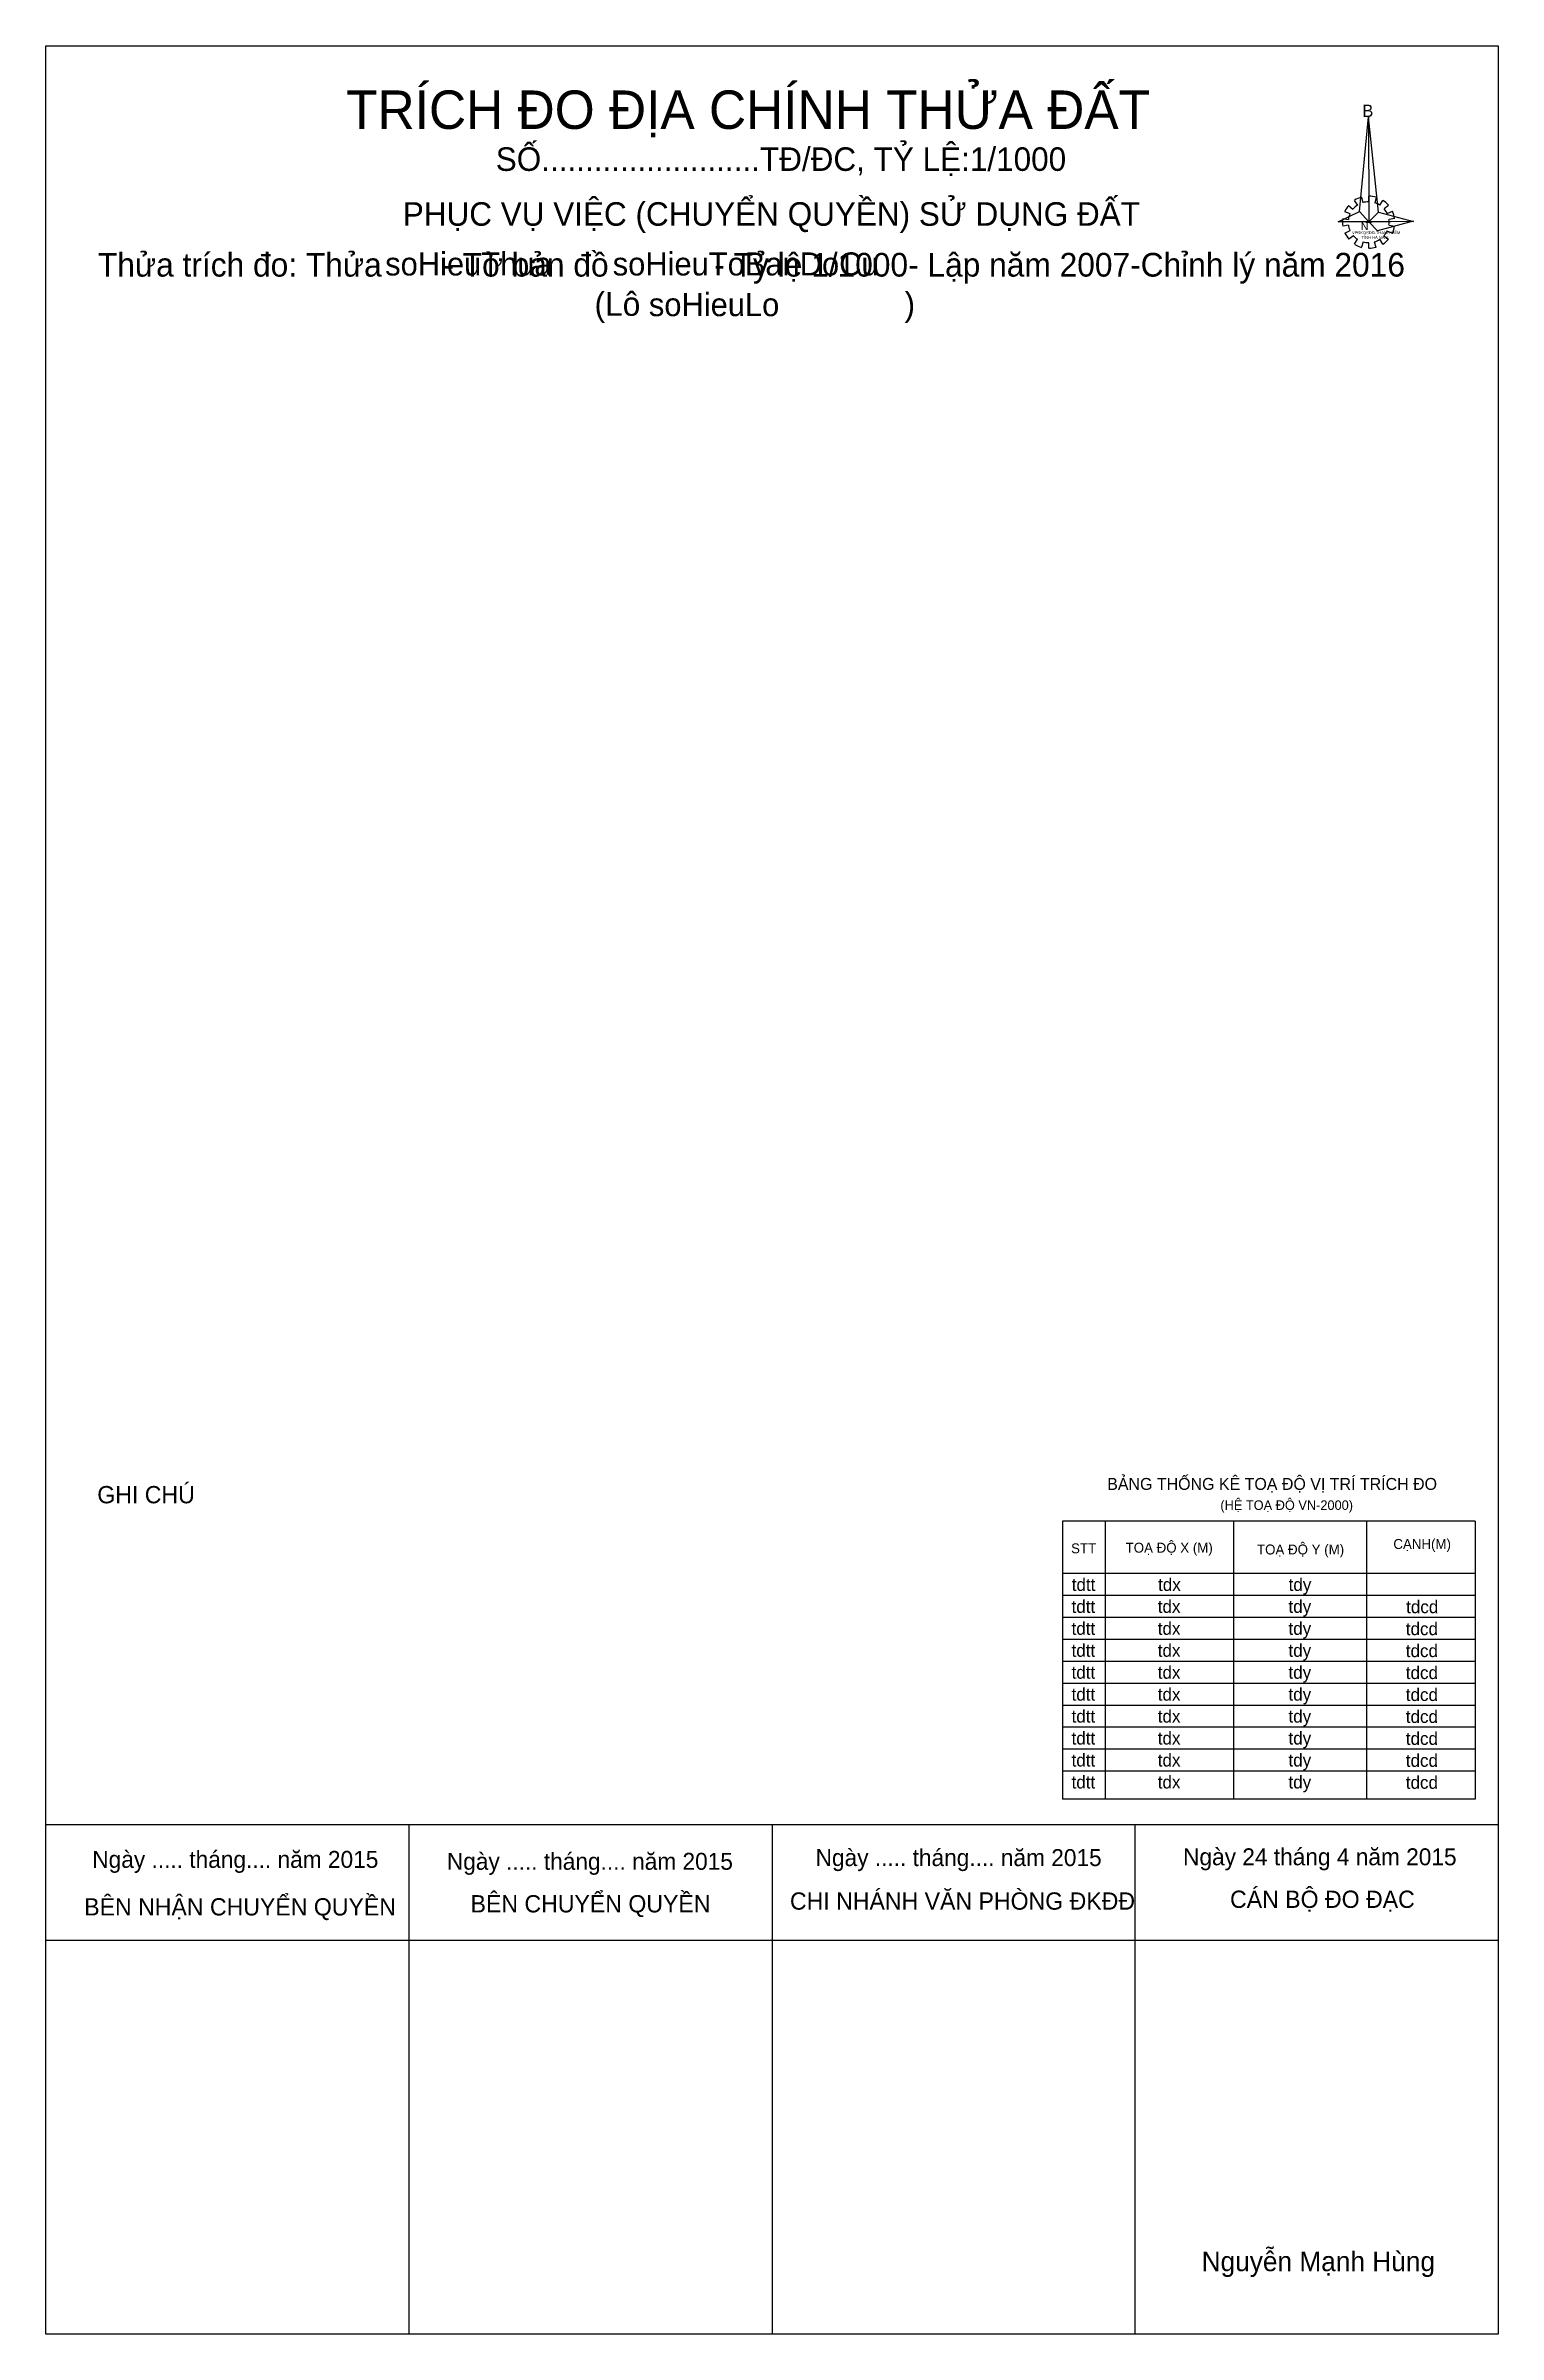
# Model space of a CAD drawing. Extents: x 595154 to 595244, y 2270414 to 2270556.
import ezdxf

# ---------------------------------------------------------------- set-up
doc = ezdxf.new("R2010")
doc.units = 0
for name, color, linetype in [('BangToaDoNoiDung', 7, 'Continuous'), ('hsktKhungInTrang1', 7, 'Continuous'), ('hsktNoiDung', 7, 'Continuous'), ('hsktTemplate', 7, 'Continuous')]:
    doc.layers.add(name, color=color, linetype=linetype)

msp = doc.modelspace()

# ---------------------------------------------------------------- linework, layer by layer
at = {"layer": 'hsktKhungInTrang1'}
msp.add_lwpolyline([(595154.28, 2270414.22), (595154.28, 2270556.02), (595244.28, 2270556.02), (595244.28, 2270414.22)], close=True, dxfattribs=at)
at = {"layer": 'hsktTemplate'}
for p, q in [((595235.1, 2270545.61), (595234.78, 2270545.74)), ((595235.01, 2270546.13), (595235.27, 2270545.9)), ((595235.57, 2270546.15), (595235.38, 2270546.44)), ((595235.81, 2270546.64), (595235.89, 2270546.3)), ((595236.25, 2270546.35), (595236.26, 2270546.7)), ((595236.71, 2270546.64), (595236.63, 2270546.29)), ((595236.94, 2270546.15), (595237.13, 2270546.44)), ((595237.48, 2270546.13), (595237.22, 2270545.91)), ((595237.4, 2270545.62), (595237.72, 2270545.77)), ((595234.64, 2270545.31), (595234.99, 2270545.26)), ((595234.99, 2270544.91), (595234.64, 2270544.85)), ((595234.78, 2270544.42), (595235.1, 2270544.58)), ((595235.31, 2270544.25), (595235.03, 2270544.03)), ((595236.08, 2270545.1), (595236.42, 2270545.1)), ((595237.19, 2270544.25), (595237.48, 2270544.04)), ((595237.73, 2270544.41), (595237.38, 2270544.54)), ((595237.87, 2270545.31), (595237.51, 2270545.26)), ((595237.51, 2270544.91), (595237.87, 2270544.85)), ((595237.87, 2270544.98), (595237.87, 2270544.98)), ((595237.87, 2270544.98), (595237.87, 2270544.98)), ((595235.38, 2270543.73), (595235.56, 2270544.04)), ((595235.91, 2270543.88), (595235.81, 2270543.54)), ((595236.25, 2270543.48), (595236.25, 2270543.82)), ((595236.6, 2270543.88), (595236.7, 2270543.55)), ((595237.13, 2270543.73), (595236.94, 2270544.03)), ((595217.27, 2270464.6), (595217.27, 2270447.38)), ((595242.85, 2270464.6), (595217.27, 2270464.6)), ((595219.93, 2270464.6), (595219.93, 2270447.38)), ((595227.88, 2270464.6), (595227.88, 2270447.38)), ((595236.12, 2270464.6), (595236.12, 2270447.38)), ((595242.85, 2270464.6), (595242.85, 2270447.38)), ((595242.85, 2270461.35), (595217.28, 2270461.35)), ((595242.85, 2270459.99), (595217.27, 2270459.99)), ((595242.85, 2270458.63), (595217.27, 2270458.63)), ((595242.85, 2270457.27), (595217.27, 2270457.27)), ((595242.85, 2270455.91), (595217.27, 2270455.91)), ((595242.85, 2270454.55), (595217.27, 2270454.55)), ((595242.85, 2270453.19), (595217.27, 2270453.19)), ((595242.85, 2270451.83), (595217.27, 2270451.83)), ((595242.85, 2270450.47), (595217.27, 2270450.47)), ((595242.85, 2270449.11), (595217.27, 2270449.11)), ((595242.85, 2270447.38), (595217.27, 2270447.38)), ((595154.28, 2270445.81), (595244.28, 2270445.81)), ((595176.78, 2270445.81), (595176.78, 2270414.22)), ((595199.28, 2270445.81), (595199.28, 2270414.22)), ((595221.76, 2270445.81), (595221.76, 2270414.22)), ((595154.28, 2270438.65), (595244.28, 2270438.65))]:
    msp.add_line(p, q, dxfattribs=at)
for points in [[(595154.28, 2270414.22), (595154.28, 2270556.02), (595244.28, 2270556.02), (595244.28, 2270414.22)], [(595236.23, 2270551.61), (595236.25, 2270545.11), (595235.68, 2270545.76)], [(595236.23, 2270551.61), (595236.25, 2270545.11), (595236.85, 2270545.72)], [(595234.36, 2270545.11), (595235.68, 2270545.76), (595236.25, 2270545.11)], [(595239.02, 2270545.14), (595236.25, 2270545.11), (595236.85, 2270545.72)], [(595239, 2270545.15), (595236.8, 2270544.55), (595236.25, 2270545.11)]]:
    msp.add_lwpolyline(points, close=True, dxfattribs=at)
for centre, major_axis, start_param, end_param in [((595236.25, 2270545.09), (1.62, 0), 2.439582, 2.724002), ((595236.25, 2270545.09), (1.27, 0), 2.723685, 3.015158), ((595236.25, 2270545.09), (1.27, 0), 2.133735, 2.444963), ((595236.25, 2270545.09), (1.62, 0), 1.84956, 2.139009), ((595236.25, 2270545.09), (1.27, 0), 1.569856, 1.856111), ((595236.25, 2270545.09), (1.62, 0), 1.279242, 1.563322), ((595236.25, 2270545.09), (1.27, 0), 1.002709, 1.275562), ((595236.25, 2270545.09), (1.62, 0), 0.710562, 0.996872), ((595236.25, 2270545.09), (1.27, 0), 0.426784, 0.706465), ((595236.25, 2270545.09), (1.62, 0), 0.139051, 0.433933), ((595236.25, 2270545.09), (1.62, 0), 3.006679, 3.291393), ((595236.25, 2270545.09), (1.62, 0), 3.569886, 3.856919), ((595236.25, 2270545.09), (1.27, 0), 3.2823, 3.561051), ((595236.25, 2270545.09), (1.27, 0), 3.860776, 4.132583), ((595236.25, 2270545.09), (1.27, 0), 5.561373, 5.839514), ((595236.25, 2270545.09), (1.27, 0), 6.135584, 6.416185), ((595236.25, 2270545.09), (1.62, 0), 5.852303, 6.138396), ((595236.25, 2270545.08), (1.62, 0), 4.147091, 4.436593), ((595236.25, 2270545.09), (1.27, 0), 4.438547, 4.71314), ((595236.25, 2270545.09), (1.62, 0), 4.71301, 4.997611), ((595236.25, 2270545.09), (1.27, 0), 4.990871, 5.289332), ((595236.25, 2270545.09), (1.62, 0), 5.285614, 5.567987)]:
    msp.add_ellipse(centre, major_axis=major_axis, ratio=0.995023, start_param=start_param, end_param=end_param, dxfattribs=at)

# ---------------------------------------------------------------- texts
at = {"layer": 'BangToaDoNoiDung'}
for s, p in [('tdtt', (595217.85, 2270460.28)), ('tdx', (595223.2, 2270460.28)), ('tdy', (595231.29, 2270460.28)), ('tdtt', (595217.84, 2270458.92)), ('tdx', (595223.18, 2270458.92)), ('tdy', (595231.28, 2270458.92)), ('tdcd', (595238.57, 2270458.9)), ('tdtt', (595217.84, 2270457.56)), ('tdx', (595223.18, 2270457.56)), ('tdy', (595231.28, 2270457.56)), ('tdcd', (595238.55, 2270457.54)), ('tdtt', (595217.84, 2270456.2)), ('tdx', (595223.18, 2270456.2)), ('tdy', (595231.28, 2270456.2)), ('tdcd', (595238.55, 2270456.18)), ('tdtt', (595217.84, 2270454.84)), ('tdx', (595223.18, 2270454.84)), ('tdy', (595231.28, 2270454.84)), ('tdcd', (595238.55, 2270454.82)), ('tdtt', (595217.84, 2270453.48)), ('tdx', (595223.18, 2270453.48)), ('tdy', (595231.28, 2270453.48)), ('tdcd', (595238.55, 2270453.46)), ('tdtt', (595217.84, 2270452.12)), ('tdx', (595223.18, 2270452.12)), ('tdy', (595231.28, 2270452.12)), ('tdcd', (595238.55, 2270452.1)), ('tdtt', (595217.84, 2270450.76)), ('tdx', (595223.18, 2270450.76)), ('tdy', (595231.28, 2270450.76)), ('tdcd', (595238.55, 2270450.74)), ('tdtt', (595217.84, 2270449.4)), ('tdx', (595223.18, 2270449.4)), ('tdy', (595231.28, 2270449.4)), ('tdcd', (595238.55, 2270449.38)), ('tdtt', (595217.84, 2270448.04)), ('tdx', (595223.18, 2270448.04)), ('tdy', (595231.28, 2270448.04)), ('tdcd', (595238.55, 2270448.02))]:
    msp.add_text(s, height=0.789, dxfattribs=at).set_placement(p)
at = {"layer": 'hsktNoiDung'}
for s, height, p in [('soHieuThua', 1.43, (595175.31, 2270541.79)), ('soHieuToBanDoCu', 1.4298, (595189.41, 2270541.79)), ('(Lô                              )', 1.4687, (595188.28, 2270539.29)), ('soHieuLo', 1.43, (595191.65, 2270539.27))]:
    msp.add_text(s, height=height, dxfattribs=at).set_placement(p)
at = {"layer": 'hsktTemplate'}
for s, height, p in [('TRÍCH ĐO ĐỊA CHÍNH THỬA ĐẤT', 2.383, (595172.89, 2270550.87)), ('B', 0.763, (595235.86, 2270551.61)), ('SỐ.........................TĐ/ĐC, TỶ LỆ:1/1000', 1.459, (595182.16, 2270548.27)), ('PHỤC VỤ VIỆC (CHUYỂN QUYỀN) SỬ DỤNG ĐẤT', 1.459, (595176.4, 2270544.87)), ('VPĐKQSDĐ-THANH LIÊM', 0.1804, (595235.22, 2270544.35)), ('TỈNH HÀ NAM', 0.1811, (595235.81, 2270544.05)), ('N', 0.477, (595235.77, 2270544.6)), ('Thửa trích đo: Thửa       - Tờ bản đồ            - Tỷ lệ 1/1000- Lập năm 2007-Chỉnh lý năm 2016', 1.4687, (595157.51, 2270541.72)), ('GHI CHÚ', 1.07, (595157.47, 2270465.71)), ('BẢNG THỐNG KÊ TOẠ ĐỘ VỊ TRÍ TRÍCH ĐO', 0.7394, (595220.05, 2270466.54)), ('(HỆ TOẠ ĐỘ VN-2000)', 0.5915, (595227.06, 2270465.3)), ('TOẠ ĐỘ X (M)', 0.6161, (595221.19, 2270462.65)), ('TOẠ ĐỘ Y (M)', 0.6161, (595229.33, 2270462.54)), ('CẠNH(M)', 0.616, (595237.78, 2270462.88)), ('STT ', 0.616, (595217.81, 2270462.61)), ('Ngày ..... tháng.... năm 2015', 1.0505, (595157.16, 2270443.12)), ('Ngày ..... tháng.... năm 2015', 1.0505, (595179.13, 2270443)), ('Ngày ..... tháng.... năm 2015', 1.0505, (595201.98, 2270443.23)), ('Ngày 24 tháng 4 năm 2015', 1.0505, (595224.75, 2270443.28)), ('BÊN NHẬN CHUYỂN QUYỀN', 1.0699, (595156.66, 2270440.17)), ('BÊN CHUYỂN QUYỀN', 1.0699, (595180.6, 2270440.36)), ('CHI NHÁNH VĂN PHÒNG ĐKĐĐ', 1.0699, (595200.39, 2270440.53)), ('CÁN BỘ ĐO ĐẠC', 1.0699, (595227.66, 2270440.64)), ('Nguyễn Mạnh Hùng', 1.2158, (595225.9, 2270418.13))]:
    msp.add_text(s, height=height, dxfattribs=at).set_placement(p)

doc.saveas('drawing.dxf')
